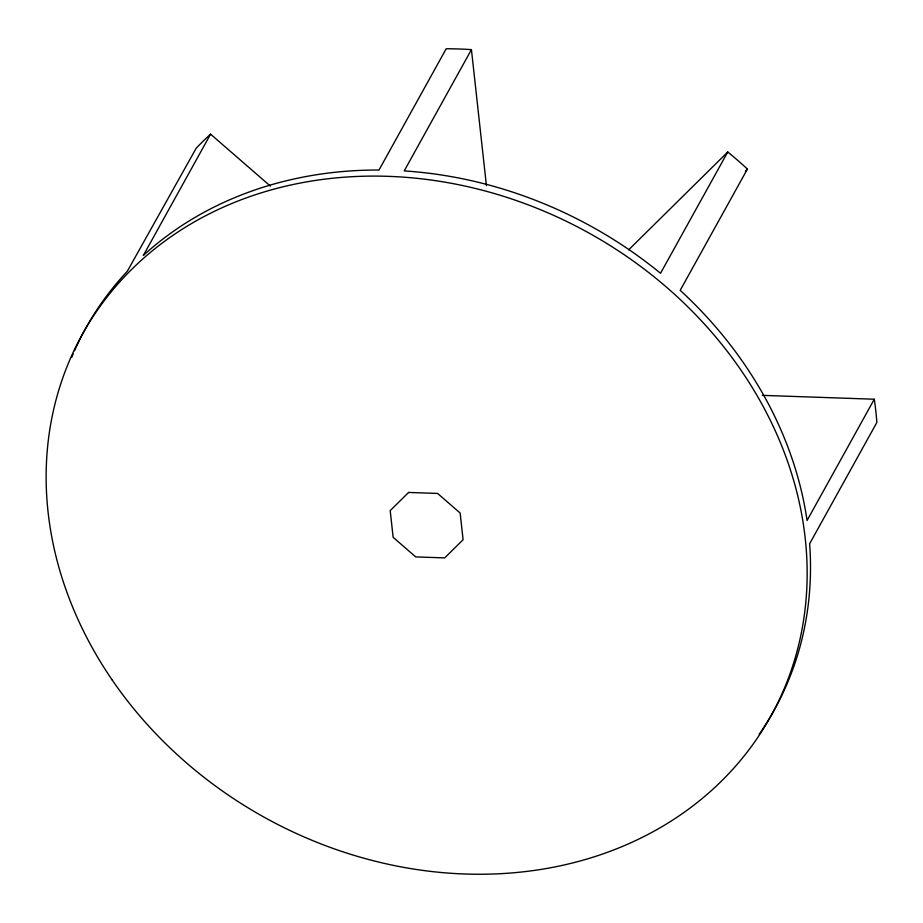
<?xml version="1.0" encoding="UTF-8"?>
<svg xmlns="http://www.w3.org/2000/svg" width="923" height="923" viewBox="0 0 923 923"><rect width="100%" height="100%" fill="white"/><g stroke="black" fill="none" stroke-linecap="round" stroke-linejoin="round"><path stroke-width="1.38" d="M270.439 186.134L210.571 134.17L143.342 255.463L145.915 253.11A393.636 334.184 29 0 1 375.084 170.04L378.972 170.051L446.201 48.757L448.901 48.769A393.636 334.184 29 0 1 468.722 49.45L471.434 49.634L486.421 185.638M471.434 49.634L404.205 170.917L408.116 171.182A393.636 334.184 29 0 1 657.407 270.739L660.533 273.277L727.762 151.995L729.931 153.76A393.636 334.184 29 0 1 745.369 167.167L747.422 169.047L680.193 290.341L683.135 293.053A393.636 334.184 29 0 1 806.529 516.926L807.06 520.514L874.289 399.221L762.34 395.367M628.655 249.845L727.762 151.995M745.38 171.067L747.422 169.047M210.571 134.17L208.771 135.808A393.636 334.184 29 0 0 196.184 148.245L127.305 271.293L124.94 273.831A393.636 334.184 29 0 0 76.471 346.471M874.289 399.221L874.658 401.724A393.636 334.184 29 0 1 876.665 419.988L876.85 422.48L809.621 543.774L809.875 547.351A393.636 334.184 29 0 1 761.175 731.328M760.517 732.297A393.636 334.184 29 0 1 759.191 734.212M71.775 357.166A393.636 334.184 29 0 1 73.148 353.936M74.544 350.717A393.636 334.184 29 0 1 75.986 347.533M408.612 492.444L390.198 510.615L393.14 537.313L415.708 556.904L444.69 557.896L463.092 539.724L460.15 513.026L437.583 493.447L408.612 492.444M112.306 680.159A393.636 334.184 29 0 0 769.505 718.555A393.636 334.184 29 0 0 398.125 176.801A393.636 334.184 29 0 0 112.306 680.159"/></g></svg>
